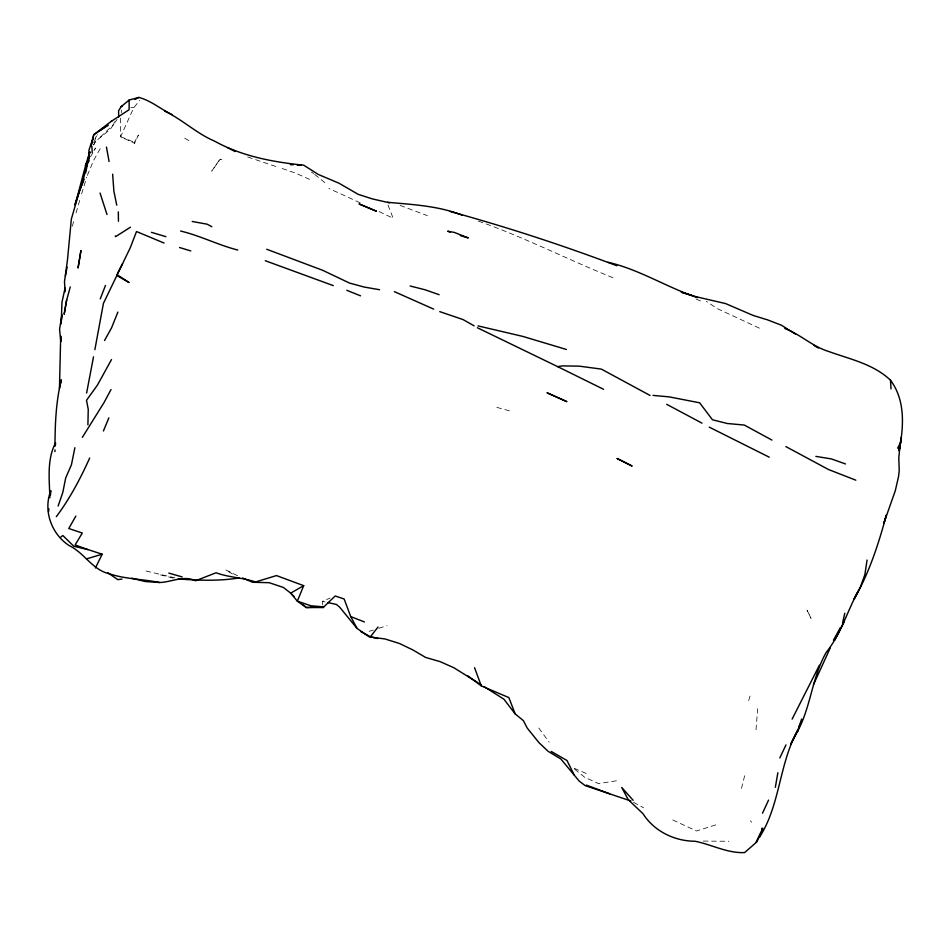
<?xml version="1.0" encoding="UTF-8"?>
<svg xmlns="http://www.w3.org/2000/svg" width="950" height="950" viewBox="0 0 950 950"><rect width="100%" height="100%" fill="white"/><g stroke="black" fill="none" stroke-linecap="round" stroke-linejoin="round"><path stroke-width="0.71" stroke-dasharray="4.75 3.56" d="M54.946 449.148L54.934 451.986L55.112 449.362M220.151 159.208L221.291 159.517L220.151 159.208L211.719 171.166L220.174 158.876M756.01 729.766L757.684 708.664M120.46 118.168L120.603 136.669M121.208 112.801L121.588 110.129M72.39 226.183L74.088 219.414M741.487 788.417L745.382 772.837M76.059 212.942L80.239 198.609M748.683 700.625L750.571 694.272M81.617 193.859L86.711 177.246M114.617 121.659L113.62 124.367L97.743 139.591L110.366 129.212L117.028 119.486M87.329 175.417L93.741 160.158L100.771 147.678M134.603 143.319L134.342 142.346L138.427 135.042L134.603 143.319L120.614 136.693L133.796 107.659L139.781 100.225M93.611 142.476L97.494 134.746M93.587 145.018L96.366 139.864L93.741 144.673M95.154 138.474L96.591 135.945M90.44 156.869L93.326 151.834M94.05 150.587L95.499 148.069L93.967 150.551M322.81 605.055L322.347 601.303L330.066 598.108M715.706 824.873L696.54 831.001L670.902 819.102M369.182 631.346L373.303 630.04M378.801 628.294L387.054 625.694M616.408 780.793L598.536 783.619L584.606 777.219L573.978 768.586M703.297 841.082L728.864 841.284M130.886 107.267L133.796 107.659M146.051 571.009L176.142 578.182M322.347 601.303L325.161 601.932M160.514 574.904L175.37 578.633M496.838 407.384L510.138 411.017M275.832 166.487L247.024 156.762M282.103 168.482L295.64 173.149L309.51 179.312M400.093 205.402L427.369 215.662M478.372 221.101C524.519 237.357 568.076 259.754 613.462 277.923M120.614 136.693L134.342 142.346M360.181 202.837L328.914 188.468M696.136 299.096L703.665 302.302M574.156 768.265L586.566 773.633M759.406 328.178L716.929 308.453L706.396 301.293M379.169 211.612L393.146 218.263L387.933 204.856M237.571 575.724L225.601 569.846L234.151 575.011M633.519 802.287L643.601 807.809M184.716 138.189L191.473 142.203M311.386 172.057L313.631 173.541M314.699 174.408L325.316 183.029M750.346 820.788L751.699 822.237M538.781 728.044L549.148 742.188M807.108 610.28L811.039 618.331L807.108 610.28"/><path stroke-width="1.43" d="M171.891 114.499C160.598 109.119 151.086 100.641 138.843 97.411L129.153 100.035L129.117 109.713L111.019 121.505L93.765 134.722L91.058 146.086M54.969 446.322C55.088 424.056 55.919 401.541 61.311 379.834L59.47 388.479L60.705 335.991L60.8 341.501L59.565 329.329L61.952 314.723L61.524 319.924M61.216 323.819L61.952 302.337L65.075 288.028M87.899 424.781L88.255 409.331L86.498 400.33L97.518 384.976L111.494 359.587M55.373 445.443L55.551 442.831C46.74 459.657 49.412 479.453 49.863 497.776M50.504 494.914L50.837 490.663C42.952 510.411 51.383 533.959 68.994 545.49C84.407 552.793 92.198 569.81 109.202 573.764C125.507 579.168 142.88 579.132 159.671 582.504C171.641 582.148 183.956 574.987 195.534 580.783L216.054 572.767C228.855 577.541 242.666 577.541 255.574 581.958L276.462 575.569L303.691 585.663L297.338 601.16L306.244 607.525L323.119 607.561L335.207 595.971L344.149 599.011L350.728 616.574L357.046 628.425L369.277 636.916L385.035 638.958L399.439 643.494L412.811 649.907L425.576 657.412L440.147 661.639L453.72 667.672L477.767 682.611M899.211 450.454C903.64 427.013 905.694 400.579 890.494 380.214C873.359 363.897 849.739 359.147 828.246 351.334C812.393 346.429 800.363 334.353 784.842 328.522M65.099 291.769L64.493 281.592L67.438 260.312L71.357 219.058L79.396 191.188L74.919 204.927C80.133 187.399 84.075 169.385 89.787 151.893L89.312 154.672M48.545 511.622L48.925 508.867M899.163 450.656L901.253 437.261M87.032 165.134L89.775 151.798M867.053 560.061L864.844 574.75L859.928 588.311M94.869 349.671L103.431 303.371L130.292 247.689L136.515 231.539L164.065 243.046M86.604 393.051L93.504 356.867M775.342 787.312L777.86 772.742M85.702 172.805L88.991 156.109M65.431 275.797L67.106 267.14M91.081 146.086L93.765 134.722L108.122 125.067L99.441 130.886M74.884 447.711L71.44 464.764L65.681 477.992L62.819 492.397L58.116 506.053M899.033 450.015L901.372 439.161M88.671 157.534L82.424 183.029L78.755 192.945L84.158 179.17M842.591 622.879L844.799 613.249M87.376 163.281L88.778 157.641M70.252 286.959L66.334 301.34L64.172 314.236L66.678 300.081M798.641 728.353L799.936 724.351M801.634 719.055L797.537 731.417L790.59 744.337L798.024 729.588M93.195 137.572L88.991 150.029L88.718 161.524L88.635 160.586M117.883 312.111L111.566 327.833L104.559 340.456M798.273 729.374L797.537 731.417C811.003 706.467 812.131 676.851 826.251 652.377C841.534 633.258 847.804 609.294 859.726 588.276M100.249 298.894L105.474 285.463M103.431 430.991L108.858 417.858M830.276 647.852L813.509 684.594M798.047 729.671C779.047 763.254 780.425 804.484 759.644 837.021M762.518 813.2L768.55 800.102M89.68 458.031C80.453 478.539 69.825 498.631 56.335 516.658M87.198 161.773L85.369 165.668L86.818 163.151M779.796 757.957L785.982 744.907M95.416 567.969L102.173 554.23L88.694 549.789L73.839 546.274L62.854 535.539L60.859 537.011M897.655 448.162L900.256 443.044L898.783 458.031L899.234 470.606L898.546 476.508L895.28 490.758L883.785 523.403L886.374 515.054C878.501 544.077 869.024 573.467 853.836 599.545L857.779 591.969M819.387 665.238L792.122 719.102M834.658 640.252L843.956 622.309M117.503 273.374L122.538 263.732M756.129 842.033L762.85 828.174L761.686 828.459L762.66 829.706L756.734 842.009L744.61 852.589C727.403 853.361 711.716 844.574 695.091 841.249C674.607 841.178 654.17 831.274 643.055 813.77L628.223 799.639L621.704 787.467L633.151 800.28M111.019 389.536L104.084 402.479L82.389 437.321M833.447 640.205L840.429 627.475M75.834 516.076L68.792 528.521L82.294 533.021L75.121 544.932L87.994 549.622M129.153 100.035L121.101 106.697L118.596 110.817L118.691 117.052M323.119 607.561L323.594 606.884L310.852 605.756L297.338 601.16L290.688 593.144L283.468 587.492L269.206 582.694L252.558 582.267L242.618 577.992M360.679 631.524L370.393 636.738L378.041 627.024M111.019 121.505L111.803 120.982M130.447 227.204L115.603 236.657L115.188 235.98M303.691 585.663L290.688 593.144L294.108 596.481M121.101 106.697L122.158 106.103M134.983 99.418L138.843 97.411M87.163 558.683L102.173 554.23M239.032 577.956C219.07 581.21 198.408 580.391 178.244 578.977M477.399 327.762L557.626 366.617L562.602 365.904L579.346 366.166L601.374 369.111L650.014 395.438M121.992 579.049L117.8 579.643L107.789 572.707M323.594 606.884L306.244 607.525L303.169 604.746M290.368 164.659L293.087 164.825M297.172 165.074L301.257 165.324M159.671 582.504L145.255 581.543L131.729 578.194M653.018 395.402L669.109 396.863L699.627 402.8L712.464 419.781L727.308 423.498L744.301 425.054L771.934 440.076M387.576 202.291C412.668 204.594 438.318 205.817 462.056 215.127M815.86 456.392L831.369 458.909L845.5 463.944M379.596 289.726L364.171 287.043L349.481 283.053L322.703 270.311L266.701 249.256M192.232 221.481L207.136 224.188L211.838 226.706M477.969 325.886L522.856 336.419L566.366 349.457M327.976 602.573L336.431 604.461L339.744 607.252L357.046 628.425M389.536 202.825L372.519 198.942L358.162 194.322L339.043 183.243L318.238 174.42L303.679 165.158C273.113 162.106 241.894 156.275 214.748 141.218C196.674 133.582 182.4 119.558 164.766 111.15M370.393 636.738L377.625 638.531M410.151 285.998L424.983 289.75L439.149 294.702M483.906 686.506L503.939 699.224L515.185 713.925L523.414 720.67L527.179 728.009L539.042 742.734L548.15 751.343L560.832 758.979L579.298 781.197L585.236 785.638L630.871 800.969M450.098 211.47C506.504 226.919 562.091 245.1 616.811 265.727M237.761 250.028C218.263 245.076 200.272 235.719 180.631 231.04M168.839 573.099L182.186 576.947M460.322 235.564L468.279 237.928L454.397 232.441L447.688 231.194L450.086 232.156M151.418 232.322L165.917 236.669M179.55 247.523L190.808 250.931M608 262.248C639.587 269.527 666.959 287.446 697.573 297.647M766.614 319.604L752.994 315.376L725.681 303.608L695.744 296.626L681.281 292.184L691.196 295.284M609.686 793.773L586.376 785.127M439.755 311.636L463.089 319.592L474.145 325.862M333.272 285.606L265.264 260.716M855.831 480.189L828.459 469.502L785.876 446.595M767.446 319.829L781.387 325.197L795.554 334.162M350.728 616.574L364.42 621.941M346.798 290.284L360.525 295.83M467.792 675.854L481.282 685.876L508.867 697.585L515.185 713.925M433.699 309.13L394.404 291.662M709.258 427.144L769.215 457.164M603.559 389.298L557.626 366.617M227.489 147.606L235.184 151.549M666.698 404.32L702.002 423.154M551.214 751.426L566.984 760.499L574.204 774.986M813.77 345.313L818.496 348.044M478.883 683.359L481.401 684.926M474.561 667.696L481.282 685.876M106.994 214.51L100.059 193.064M116.743 205.141L113.881 191.152L112.646 174.206M106.448 147.084L109.072 161.5M890.494 380.214L891.005 388.894M91.877 146.324L92.221 152.665M118.323 211.886L118.453 221.231M116.874 274.574L116.862 275.536L129.093 282.542L116.874 274.574M80.904 250.752L78.09 267.781L80.904 250.752M631.916 465.951L617.179 458.529L631.916 465.951M566.711 401.577L547.224 392.861L566.711 401.577M376.354 211.173L359.242 204.001L376.354 211.173"/></g></svg>
